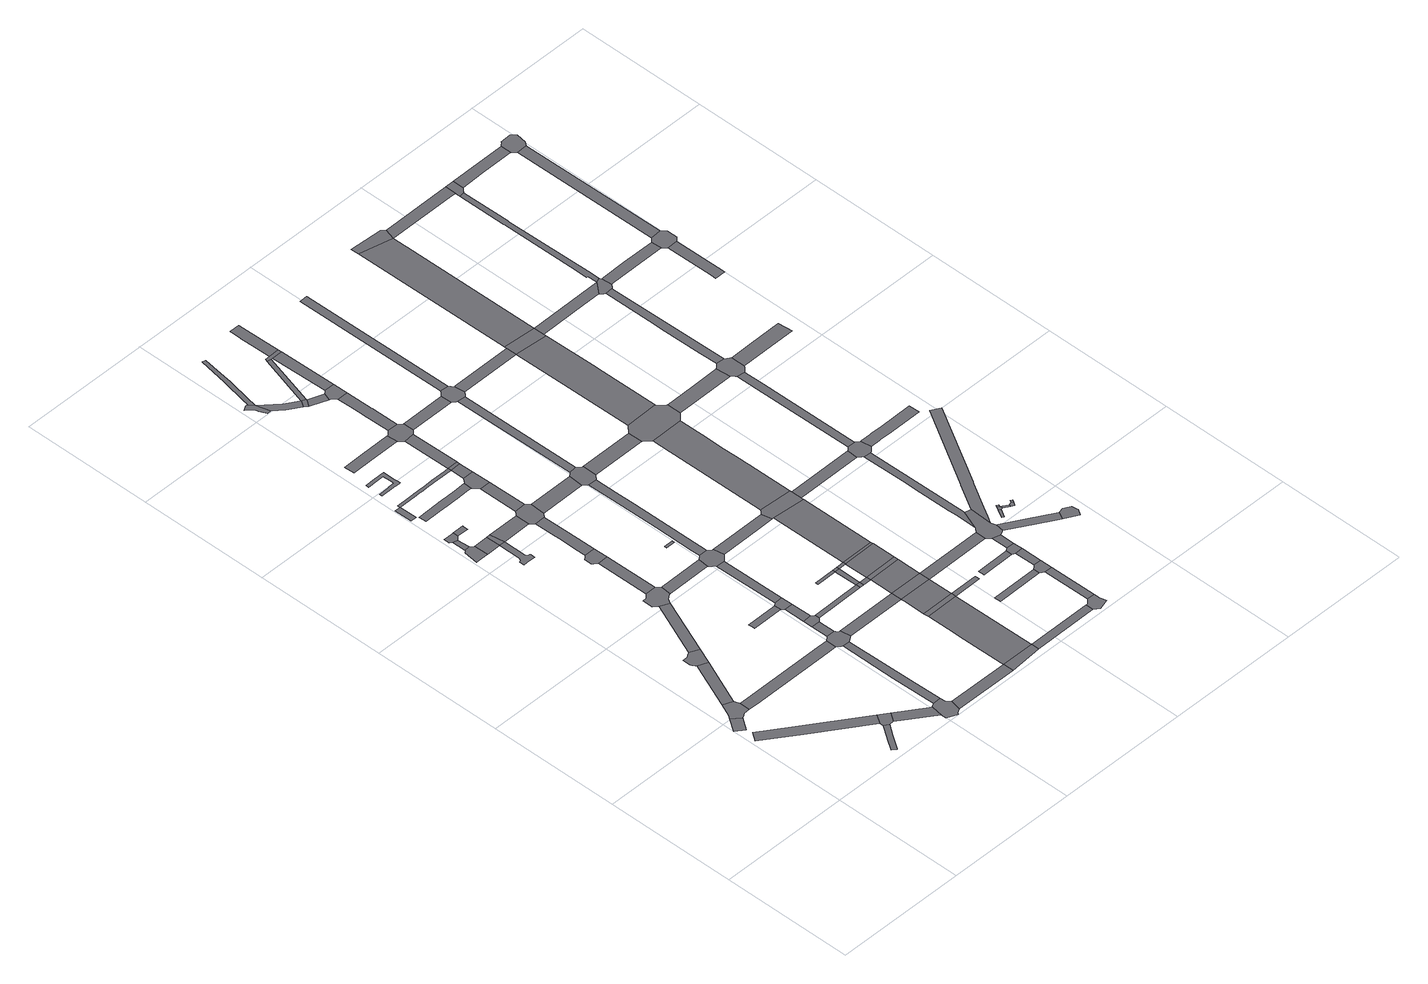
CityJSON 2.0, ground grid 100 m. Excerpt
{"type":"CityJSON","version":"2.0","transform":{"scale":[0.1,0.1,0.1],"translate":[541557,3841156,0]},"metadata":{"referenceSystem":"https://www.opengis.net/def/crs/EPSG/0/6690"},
"CityObjects":{
"road1":{"type":"Road","attributes":{"RoadStructureAttribute.sectionType":"1"},"geometry":[{"type":"MultiSurface","lod":"1","boundaries":[[[0,1,2,3]]]}]},
"road2":{"type":"Road","geometry":[{"type":"MultiSurface","lod":"1","boundaries":[[[4,5,6,0,3,7,8,9,10,11]]]}]},
"road3":{"type":"Road","attributes":{"RoadStructureAttribute.sectionType":"1"},"geometry":[{"type":"MultiSurface","lod":"1","boundaries":[[[12,13,14,15,16,17]]]}]},
"road4":{"type":"Road","attributes":{"RoadStructureAttribute.sectionType":"1"},"geometry":[{"type":"MultiSurface","lod":"1","boundaries":[[[18,19,4,11,20,21,22]]]}]},
"road5":{"type":"Road","attributes":{"RoadStructureAttribute.sectionType":"1"},"geometry":[{"type":"MultiSurface","lod":"1","boundaries":[[[23,24,25,26,27,28,29,30,31]]]}]},
"road6":{"type":"Road","geometry":[{"type":"MultiSurface","lod":"1","boundaries":[[[32,33,34,35,36,37,38,39,40,18,22,41]]]}]},
"road7":{"type":"Road","geometry":[{"type":"MultiSurface","lod":"1","boundaries":[[[17,16,23,31,42,43,44]]]}]},
"road8":{"type":"Road","attributes":{"RoadStructureAttribute.sectionType":"1"},"geometry":[{"type":"MultiSurface","lod":"1","boundaries":[[[45,46,10,9,47,48,49,50]]]}]},
"road9":{"type":"Road","attributes":{"RoadStructureAttribute.sectionType":"1"},"geometry":[{"type":"MultiSurface","lod":"1","boundaries":[[[51,44,43,52,53]]]}]},
"road10":{"type":"Road","attributes":{"RoadStructureAttribute.sectionType":"1"},"geometry":[{"type":"MultiSurface","lod":"1","boundaries":[[[54,55,32,41,56]]]}]},
"road11":{"type":"Road","geometry":[{"type":"MultiSurface","lod":"1","boundaries":[[[57,58,59,60,61,62,63,64,65,66,67]]]}]},
"road12":{"type":"Road","attributes":{"RoadStructureAttribute.sectionType":"1"},"geometry":[{"type":"MultiSurface","lod":"1","boundaries":[[[68,59,58,69,70]]]}]},
"road13":{"type":"Road","geometry":[{"type":"MultiSurface","lod":"1","boundaries":[[[71,72,73,74,75,76,68,70,77,78]]]}]},
"road14":{"type":"Road","geometry":[{"type":"MultiSurface","lod":"1","boundaries":[[[79,80,81,82,83,84,53,52,85,86,87,88,89,90]]]}]},
"road15":{"type":"Road","attributes":{"RoadStructureAttribute.sectionType":"1"},"geometry":[{"type":"MultiSurface","lod":"1","boundaries":[[[67,66,91,92,93]]]}]},
"road16":{"type":"Road","attributes":{"RoadStructureAttribute.sectionType":"1"},"geometry":[{"type":"MultiSurface","lod":"1","boundaries":[[[94,95,96,97]]]}]},
"road17":{"type":"Road","attributes":{"RoadStructureAttribute.sectionType":"1"},"geometry":[{"type":"MultiSurface","lod":"1","boundaries":[[[98,99,100,101,102,103,104,105,106,107,108,109,110,111,112,113,92]]]}]},
"road18":{"type":"Road","geometry":[{"type":"MultiSurface","lod":"1","boundaries":[[[114,115,116,71,78]]]}]},
"road19":{"type":"Road","geometry":[{"type":"MultiSurface","lod":"1","boundaries":[[[117,118,119,120,121,54,56,122,123,124,125,126,127,128,129]]]}]},
"road20":{"type":"Road","geometry":[{"type":"MultiSurface","lod":"1","boundaries":[[[93,92,113,130]]]}]},
"road21":{"type":"Road","attributes":{"RoadStructureAttribute.sectionType":"1"},"geometry":[{"type":"MultiSurface","lod":"1","boundaries":[[[131,132,133,83,82,134,135]]]}]},
"road22":{"type":"Road","attributes":{"RoadStructureAttribute.sectionType":"1"},"geometry":[{"type":"MultiSurface","lod":"1","boundaries":[[[136,137,117,129]]]}]},
"road23":{"type":"Road","attributes":{"RoadStructureAttribute.sectionType":"1"},"geometry":[{"type":"MultiSurface","lod":"1","boundaries":[[[130,113,138,139]]]}]},
"road24":{"type":"Road","attributes":{"RoadStructureAttribute.sectionType":"1"},"geometry":[{"type":"MultiSurface","lod":"1","boundaries":[[[140,141,142,143,144]]]}]},
"road25":{"type":"Road","geometry":[{"type":"MultiSurface","lod":"1","boundaries":[[[145,146,147,148,149,150,137,136]]]}]},
"road26":{"type":"Road","attributes":{"RoadStructureAttribute.sectionType":"1"},"geometry":[{"type":"MultiSurface","lod":"1","boundaries":[[[151,152,153,154,155,156,157,158,159,160,161,162,163,164,165,166,167,168,169,170,171,172,173,174,175,176,177,178,179,180,181,182]]]}]},
"road27":{"type":"Road","geometry":[{"type":"MultiSurface","lod":"1","boundaries":[[[183,184,185,50,49,186,187,131,135,188,189,190,191,192,193,194,195]]]}]},
"road28":{"type":"Road","attributes":{"RoadStructureAttribute.sectionType":"1"},"geometry":[{"type":"MultiSurface","lod":"1","boundaries":[[[196,197,198,199,200,201,202,203,204,205,206,207,208,209,210]]]}]},
"road29":{"type":"Road","attributes":{"RoadStructureAttribute.sectionType":"1"},"geometry":[{"type":"MultiSurface","lod":"1","boundaries":[[[90,89,211,212]]]}]},
"road30":{"type":"Road","attributes":{"RoadStructureAttribute.sectionType":"1"},"geometry":[{"type":"MultiSurface","lod":"1","boundaries":[[[213,214,183,195]]]}]},
"road31":{"type":"Road","attributes":{"RoadStructureAttribute.sectionType":"1"},"geometry":[{"type":"MultiSurface","lod":"1","boundaries":[[[215,216,217,218,219,220,221,222,223,94,224,225,226,227,228,229,230,231,232]]]}]},
"road32":{"type":"Road","attributes":{"RoadStructureAttribute.sectionType":"1"},"geometry":[{"type":"MultiSurface","lod":"1","boundaries":[[[233,234,235,236,237,238,239,240,241,242,146,145]]]}]},
"road33":{"type":"Road","attributes":{"RoadStructureAttribute.sectionType":"1"},"geometry":[{"type":"MultiSurface","lod":"1","boundaries":[[[243,244,127,126,245,246,247,248]]]}]},
"road34":{"type":"Road","geometry":[{"type":"MultiSurface","lod":"1","boundaries":[[[249,250,251,252,214,213,253,254,255,256]]]}]},
"road35":{"type":"Road","attributes":{"RoadStructureAttribute.sectionType":"1"},"geometry":[{"type":"MultiSurface","lod":"1","boundaries":[[[257,258,252,251]]]}]},
"road36":{"type":"Road","geometry":[{"type":"MultiSurface","lod":"1","boundaries":[[[259,260,140,144,258,257]]]}]},
"road37":{"type":"Road","geometry":[{"type":"MultiSurface","lod":"1","boundaries":[[[261,262,263,264,265,266,139,138,267,237,236,268,269,270]]]}]},
"road38":{"type":"Road","attributes":{"RoadStructureAttribute.sectionType":"1"},"geometry":[{"type":"MultiSurface","lod":"1","boundaries":[[[271,272,273,274,275,276]]]}]},
"road39":{"type":"Road","attributes":{"RoadStructureAttribute.sectionType":"1"},"geometry":[{"type":"MultiSurface","lod":"1","boundaries":[[[277,260,259,278]]]}]},
"road40":{"type":"Road","attributes":{"RoadStructureAttribute.sectionType":"1"},"geometry":[{"type":"MultiSurface","lod":"1","boundaries":[[[279,280,264,263]]]}]},
"road41":{"type":"Road","geometry":[{"type":"MultiSurface","lod":"1","boundaries":[[[281,282,283,284,285,286,287,288]]]}]},
"road42":{"type":"Road","geometry":[{"type":"MultiSurface","lod":"1","boundaries":[[[289,290,291,196,210,292,280,279]]]}]},
"road43":{"type":"Road","attributes":{"RoadStructureAttribute.sectionType":"1"},"geometry":[{"type":"MultiSurface","lod":"1","boundaries":[[[191,190,293,294]]]}]},
"road44":{"type":"Road","geometry":[{"type":"MultiSurface","lod":"1","boundaries":[[[295,296,297,298]]]}]},
"road45":{"type":"Road","attributes":{"RoadStructureAttribute.sectionType":"1"},"geometry":[{"type":"MultiSurface","lod":"1","boundaries":[[[299,256,255,300]]]}]},
"road46":{"type":"Road","geometry":[{"type":"MultiSurface","lod":"1","boundaries":[[[301,302,303,304,248,247,305,306,307,277,278,308,309,310,311,312,313,314,315]]]}]},
"road47":{"type":"Road","attributes":{"RoadStructureAttribute.sectionType":"1"},"geometry":[{"type":"MultiSurface","lod":"1","boundaries":[[[316,231,317,290,289]]]}]},
"road48":{"type":"Road","geometry":[{"type":"MultiSurface","lod":"1","boundaries":[[[318,232,231,316]]]}]},
"road49":{"type":"Road","attributes":{"RoadStructureAttribute.sectionType":"1"},"geometry":[{"type":"MultiSurface","lod":"1","boundaries":[[[319,320,287,286,321,322,323,324]]]}]},
"road50":{"type":"Road","geometry":[{"type":"MultiSurface","lod":"1","boundaries":[[[212,211,325,326]]]}]},
"road51":{"type":"Road","attributes":{"RoadStructureAttribute.sectionType":"1"},"geometry":[{"type":"MultiSurface","lod":"1","boundaries":[[[327,328,329,330,288,287,331,332,333,334,335]]]}]},
"road52":{"type":"Road","attributes":{"RoadStructureAttribute.sectionType":"1"},"geometry":[{"type":"MultiSurface","lod":"1","boundaries":[[[336,337,338,232,318]]]}]},
"road53":{"type":"Road","attributes":{"RoadStructureAttribute.sectionType":"1"},"geometry":[{"type":"MultiSurface","lod":"1","boundaries":[[[270,269,339,340]]]}]},
"road54":{"type":"Road","geometry":[{"type":"MultiSurface","lod":"1","boundaries":[[[324,323,341,342,343]]]}]},
"road55":{"type":"Road","geometry":[{"type":"MultiSurface","lod":"1","boundaries":[[[344,345,346,347,276,275,348,337,336,349,350,351]]]}]},
"road56":{"type":"Road","attributes":{"RoadStructureAttribute.sectionType":"1"},"geometry":[{"type":"MultiSurface","lod":"1","boundaries":[[[352,353,354,355,301,315,356,357,358]]]}]},
"road57":{"type":"Road","geometry":[{"type":"MultiSurface","lod":"1","boundaries":[[[359,360,361,362]]]}]},
"road58":{"type":"Road","attributes":{"function":"3","RoadStructureAttribute.sectionType":"1"},"geometry":[{"type":"MultiSurface","lod":"1","boundaries":[[[363,364,365,366,367,368,212,326]]]}]},
"road59":{"type":"Road","attributes":{"RoadStructureAttribute.sectionType":"1"},"geometry":[{"type":"MultiSurface","lod":"1","boundaries":[[[369,342,341,370,371,372]]]}]},
"road60":{"type":"Road","geometry":[{"type":"MultiSurface","lod":"1","boundaries":[[[373,299,300,374]]]}]},
"road61":{"type":"Road","attributes":{"RoadStructureAttribute.sectionType":"1"},"geometry":[{"type":"MultiSurface","lod":"1","boundaries":[[[375,361,299,373]]]}]},
"road62":{"type":"Road","attributes":{"RoadStructureAttribute.sectionType":"1"},"geometry":[{"type":"MultiSurface","lod":"1","boundaries":[[[376,377,378,379,380,381,382,344,351]]]}]},
"road63":{"type":"Road","attributes":{"RoadStructureAttribute.sectionType":"1"},"geometry":[{"type":"MultiSurface","lod":"1","boundaries":[[[373,374,383,384]]]}]},
"road64":{"type":"Road","attributes":{"RoadStructureAttribute.sectionType":"1"},"geometry":[{"type":"MultiSurface","lod":"1","boundaries":[[[385,324,343,386]]]}]},
"road65":{"type":"Road","geometry":[{"type":"MultiSurface","lod":"1","boundaries":[[[362,361,375,387]]]}]},
"road66":{"type":"Road","geometry":[{"type":"MultiSurface","lod":"1","boundaries":[[[388,389,365,364]]]}]},
"road67":{"type":"Road","geometry":[{"type":"MultiSurface","lod":"1","boundaries":[[[390,391,392,393,372,371,394,395,379,378]]]}]},
"road68":{"type":"Road","attributes":{"RoadStructureAttribute.sectionType":"1"},"geometry":[{"type":"MultiSurface","lod":"1","boundaries":[[[311,310,396,397,398]]]}]},
"road69":{"type":"Road","attributes":{"function":"3","RoadStructureAttribute.sectionType":"1"},"geometry":[{"type":"MultiSurface","lod":"1","boundaries":[[[293,399,389,388,400,401]]]}]},
"road70":{"type":"Road","attributes":{"RoadStructureAttribute.sectionType":"1"},"geometry":[{"type":"MultiSurface","lod":"1","boundaries":[[[387,375,402,403]]]}]},
"road71":{"type":"Road","geometry":[{"type":"MultiSurface","lod":"1","boundaries":[[[404,405,406,407,408,409,340,339,352,358,410,411]]]}]},
"road72":{"type":"Road","geometry":[{"type":"MultiSurface","lod":"1","boundaries":[[[294,293,401,412]]]}]},
"road73":{"type":"Road","attributes":{"function":"3","RoadStructureAttribute.sectionType":"1"},"geometry":[{"type":"MultiSurface","lod":"1","boundaries":[[[413,383,414,415,294,412]]]}]},
"road74":{"type":"Road","attributes":{"RoadStructureAttribute.sectionType":"1"},"geometry":[{"type":"MultiSurface","lod":"1","boundaries":[[[416,417,418,391,390]]]}]},
"road75":{"type":"Road","attributes":{"RoadStructureAttribute.sectionType":"1"},"geometry":[{"type":"MultiSurface","lod":"1","boundaries":[[[350,349,419,420]]]}]},
"road76":{"type":"Road","geometry":[{"type":"MultiSurface","lod":"1","boundaries":[[[421,384,383,413]]]}]},
"road77":{"type":"Road","geometry":[{"type":"MultiSurface","lod":"1","boundaries":[[[422,423,424,385,386,417,416]]]}]},
"road78":{"type":"Road","attributes":{"RoadStructureAttribute.sectionType":"1"},"geometry":[{"type":"MultiSurface","lod":"1","boundaries":[[[326,325,425,426]]]}]},
"road79":{"type":"Road","attributes":{"function":"3","RoadStructureAttribute.sectionType":"1"},"geometry":[{"type":"MultiSurface","lod":"1","boundaries":[[[427,402,428,384,421]]]}]},
"road80":{"type":"Road","geometry":[{"type":"MultiSurface","lod":"1","boundaries":[[[429,403,402,427]]]}]},
"road81":{"type":"Road","attributes":{"RoadStructureAttribute.sectionType":"1"},"geometry":[{"type":"MultiSurface","lod":"1","boundaries":[[[430,407,406,431]]]}]},
"road82":{"type":"Road","attributes":{"RoadStructureAttribute.sectionType":"1"},"geometry":[{"type":"MultiSurface","lod":"1","boundaries":[[[432,433,434,388,364]]]}]},
"road83":{"type":"Road","attributes":{"RoadStructureAttribute.sectionType":"1"},"geometry":[{"type":"MultiSurface","lod":"1","boundaries":[[[435,436,437,438,439,440,441,442,443,444,423,422]]]}]},
"road84":{"type":"Road","attributes":{"function":"3","RoadStructureAttribute.sectionType":"1"},"geometry":[{"type":"MultiSurface","lod":"1","boundaries":[[[445,403,429,446]]]}]},
"road85":{"type":"Road","attributes":{"RoadStructureAttribute.sectionType":"1"},"geometry":[{"type":"MultiSurface","lod":"1","boundaries":[[[411,410,447,448]]]}]},
"road86":{"type":"Road","geometry":[{"type":"MultiSurface","lod":"1","boundaries":[[[449,450,451,420,419,452,453,430,431,454,455,456,457,458,459]]]}]},
"road87":{"type":"Road","geometry":[{"type":"MultiSurface","lod":"1","boundaries":[[[460,461,398,397,445,446,462,463,464,465,466]]]}]},
"road88":{"type":"Road","attributes":{"RoadStructureAttribute.sectionType":"1"},"geometry":[{"type":"MultiSurface","lod":"1","boundaries":[[[467,468,469,470]]]}]},
"road89":{"type":"Road","attributes":{"RoadStructureAttribute.sectionType":"1"},"geometry":[{"type":"MultiSurface","lod":"1","boundaries":[[[412,401,471,472]]]}]},
"road90":{"type":"Road","geometry":[{"type":"MultiSurface","lod":"1","boundaries":[[[473,474,426,425,475,476,477,478]]]}]},
"road91":{"type":"Road","attributes":{"RoadStructureAttribute.sectionType":"1"},"geometry":[{"type":"MultiSurface","lod":"1","boundaries":[[[479,480,481,482,483]]]}]},
"road92":{"type":"Road","attributes":{"function":"3","RoadStructureAttribute.sectionType":"1"},"geometry":[{"type":"MultiSurface","lod":"1","boundaries":[[[484,485,486,487,488,489,490,491,492,493,494,495,496,497,460,466]]]}]},
"road93":{"type":"Road","attributes":{"RoadStructureAttribute.sectionType":"1"},"geometry":[{"type":"MultiSurface","lod":"1","boundaries":[[[498,449,459,499]]]}]},
"road94":{"type":"Road","attributes":{"RoadStructureAttribute.sectionType":"1"},"geometry":[{"type":"MultiSurface","lod":"1","boundaries":[[[500,473,478,501]]]}]},
"road95":{"type":"Road","geometry":[{"type":"MultiSurface","lod":"1","boundaries":[[[502,503,504,467,470,500,501,505]]]}]},
"road96":{"type":"Road","attributes":{"RoadStructureAttribute.sectionType":"1"},"geometry":[{"type":"MultiSurface","lod":"1","boundaries":[[[506,507,456,455,508]]]}]},
"road97":{"type":"Road","attributes":{"RoadStructureAttribute.sectionType":"1"},"geometry":[{"type":"MultiSurface","lod":"1","boundaries":[[[509,502,505,510]]]}]},
"road98":{"type":"Road","geometry":[{"type":"MultiSurface","lod":"1","boundaries":[[[511,483,482,509,510,512]]]}]},
"road99":{"type":"Road","geometry":[{"type":"MultiSurface","lod":"1","boundaries":[[[513,514,515,516,517,518,448,447,519,494,493,520,521]]]}]},
"road100":{"type":"Road","attributes":{"RoadStructureAttribute.sectionType":"1"},"geometry":[{"type":"MultiSurface","lod":"1","boundaries":[[[522,511,512,523]]]}]},
"road101":{"type":"Road","attributes":{"RoadStructureAttribute.sectionType":"1"},"geometry":[{"type":"MultiSurface","lod":"1","boundaries":[[[464,463,524,525]]]}]},
"road102":{"type":"Road","geometry":[{"type":"MultiSurface","lod":"1","boundaries":[[[526,527,528,529,472,471,530,522,523,531,532,533,534,535,536,537]]]}]},
"road103":{"type":"Road","attributes":{"function":"3","RoadStructureAttribute.sectionType":"1"},"geometry":[{"type":"MultiSurface","lod":"1","boundaries":[[[508,538,516,515,539,540,541]]]}]},
"road104":{"type":"Road","attributes":{"RoadStructureAttribute.sectionType":"1"},"geometry":[{"type":"MultiSurface","lod":"1","boundaries":[[[542,543,544,545,546,547,548,549,550,527,526,551]]]}]},
"road105":{"type":"Road","geometry":[{"type":"MultiSurface","lod":"1","boundaries":[[[552,553,554,555]]]}]},
"road106":{"type":"Road","attributes":{"RoadStructureAttribute.sectionType":"1"},"geometry":[{"type":"MultiSurface","lod":"1","boundaries":[[[556,557,534,533,558,559,560,561]]]}]},
"road107":{"type":"Road","geometry":[{"type":"MultiSurface","lod":"1","boundaries":[[[562,552,555,563,564]]]}]},
"road108":{"type":"Road","geometry":[{"type":"MultiSurface","lod":"1","boundaries":[[[565,566,562,564]]]}]},
"road109":{"type":"Road","geometry":[{"type":"MultiSurface","lod":"1","boundaries":[[[567,506,508,541,568,569]]]}]},
"road110":{"type":"Road","geometry":[{"type":"MultiSurface","lod":"1","boundaries":[[[564,563,570,571]]]}]},
"road111":{"type":"Road","geometry":[{"type":"MultiSurface","lod":"1","boundaries":[[[572,571,570,573,574]]]}]},
"road112":{"type":"Road","geometry":[{"type":"MultiSurface","lod":"1","boundaries":[[[575,576,577,525,524,578,579,542,551,580,581,582,583,584,585,586]]]}]},
"road113":{"type":"Road","geometry":[{"type":"MultiSurface","lod":"1","boundaries":[[[587,588,572,574]]]}]},
"road114":{"type":"Road","attributes":{"RoadStructureAttribute.sectionType":"1"},"geometry":[{"type":"MultiSurface","lod":"1","boundaries":[[[589,590,521,520,591]]]}]},
"road115":{"type":"Road","geometry":[{"type":"MultiSurface","lod":"1","boundaries":[[[592,593,594,561,560,595,596,597,598,599]]]}]},
"road116":{"type":"Road","attributes":{"function":"3","RoadStructureAttribute.sectionType":"1"},"geometry":[{"type":"MultiSurface","lod":"1","boundaries":[[[600,567,569,601,602,603]]]}]},
"road117":{"type":"Road","attributes":{"RoadStructureAttribute.sectionType":"1"},"geometry":[{"type":"MultiSurface","lod":"1","boundaries":[[[604,605,575,586,606,607]]]}]},
"road118":{"type":"Road","attributes":{"RoadStructureAttribute.sectionType":"1"},"geometry":[{"type":"MultiSurface","lod":"1","boundaries":[[[608,609,610,611,537,536,612,613,614,615,616]]]}]},
"road119":{"type":"Road","attributes":{"RoadStructureAttribute.sectionType":"1"},"geometry":[{"type":"MultiSurface","lod":"1","boundaries":[[[617,618,619,620,584,583,621,622,623,624,625,626]]]}]},
"road120":{"type":"Road","geometry":[{"type":"MultiSurface","lod":"1","boundaries":[[[627,628,629,589,591,630,631,632,633,604,607,634,635,636,637,638,639,640]]]}]},
"road121":{"type":"Road","geometry":[{"type":"MultiSurface","lod":"1","boundaries":[[[641,600,603,642,643]]]}]},
"road122":{"type":"Road","attributes":{"RoadStructureAttribute.sectionType":"1"},"geometry":[{"type":"MultiSurface","lod":"1","boundaries":[[[644,569,568,645,646,647]]]}]},
"road123":{"type":"Road","attributes":{"RoadStructureAttribute.sectionType":"1"},"geometry":[{"type":"MultiSurface","lod":"1","boundaries":[[[648,649,650,651,652,653,627,640]]]}]},
"road124":{"type":"Road","attributes":{"RoadStructureAttribute.sectionType":"1"},"geometry":[{"type":"MultiSurface","lod":"1","boundaries":[[[654,655,637,636,656,657]]]}]},
"road125":{"type":"Road","geometry":[{"type":"MultiSurface","lod":"1","boundaries":[[[658,659,647,646,660,661,650,649,662,663,664,665]]]}]},
"road126":{"type":"Road","attributes":{"RoadStructureAttribute.sectionType":"1"},"geometry":[{"type":"MultiSurface","lod":"1","boundaries":[[[642,603,666,667,668]]]}]},
"road127":{"type":"Road","attributes":{"RoadStructureAttribute.sectionType":"1"},"geometry":[{"type":"MultiSurface","lod":"1","boundaries":[[[669,670,671,672,673,674,675,676,677,678,679,680,647,659]]]}]},
"road128":{"type":"Road","attributes":{"RoadStructureAttribute.sectionType":"1"},"geometry":[{"type":"MultiSurface","lod":"1","boundaries":[[[681,682,683,665,664,684,685,686,687,688]]]}]},
"road129":{"type":"Road","geometry":[{"type":"MultiSurface","lod":"1","boundaries":[[[668,667,689,690,673,672,691,692,693]]]}]},
"road130":{"type":"Road","attributes":{"RoadStructureAttribute.sectionType":"1"},"geometry":[{"type":"MultiSurface","lod":"1","boundaries":[[[694,695,696,697,698,699]]]}]},
"road131":{"type":"Road","geometry":[{"type":"MultiSurface","lod":"1","boundaries":[[[700,701,702,688,687,703,694,699,704,705,706]]]}]},
"road132":{"type":"Road","attributes":{"RoadStructureAttribute.sectionType":"1"},"geometry":[{"type":"MultiSurface","lod":"1","boundaries":[[[707,693,692,708,709,710,711]]]}]},
"road133":{"type":"Road","attributes":{"RoadStructureAttribute.sectionType":"1"},"geometry":[{"type":"MultiSurface","lod":"1","boundaries":[[[712,713,701,700]]]}]},
"road134":{"type":"Road","geometry":[{"type":"MultiSurface","lod":"1","boundaries":[[[714,715,716,717,711,710,718,713,712,719,720,721]]]}]}
},
"vertices":[
[69,1006,0],[2,909,0],[69,863,0],[133,955,0],
[128,1128,0],[89,1035,0],[87,1032,0],[138,958,0],[169,977,0],[216,977,0],[216,1057,0],[201,1096,0],
[284,676,0],[78,819,0],[32,752,0],[285,577,0],[680,303,0],[726,370,0],
[280,1487,0],[276,1479,0],[200,1097,0],[278,1282,0],[352,1457,0],
[682,274,0],[624,189,0],[614,174,0],[555,86,0],[570,74,0],[585,62,0],[586,63,0],[657,166,0],[716,250,0],
[331,1608,0],[329,1606,0],[308,1592,0],[293,1583,0],[275,1583,0],[257,1583,0],[257,1522,0],[263,1512,0],[276,1493,0],[402,1577,0],
[718,251,0],[751,254,0],[797,320,0],
[922,1059,0],[280,1057,0],[281,977,0],[923,979,0],[1000,980,0],[1001,1060,0],
[1005,176,0],[1001,81,0],[1017,170,0],
[508,2031,0],[509,2030,0],[580,2000,0],
[94,3258,0],[91,3261,0],[51,3257,0],[51,3253,0],[36,3240,0],[22,3130,0],[47,3130,0],[61,3130,0],[95,3131,0],[121,3131,0],[119,3240,0],
[50,3360,0],[91,3264,0],[87,3353,0],
[113,3419,0],[100,3418,0],[78,3418,0],[68,3418,0],[32,3418,0],[32,3375,0],[94,3361,0],[113,3379,0],
[1114,136,0],[1108,142,0],[1107,149,0],[1107,187,0],[1044,186,0],[1034,180,0],[1001,56,0],[1001,37,0],[1075,4,0],[1083,16,0],[1119,36,0],[1135,116,0],
[214,3132,0],[231,3132,0],[230,3242,0],
[55,3818,0],[13,3818,0],[14,3685,0],[57,3683,0],
[232,2959,0],[220,2940,0],[214,2940,0],[208,2940,0],[208,2934,0],[208,2900,0],[255,2900,0],[262,2900,0],[295,2900,0],[302,2900,0],[302,2935,0],[302,2940,0],[294,2940,0],[288,2940,0],[277,2959,0],[276,3133,0],
[200,3377,0],[201,3398,0],[201,3419,0],
[539,2168,0],[520,2149,0],[507,2137,0],[481,2137,0],[479,2058,0],[587,2017,0],[589,2020,0],[595,2034,0],[631,2059,0],[641,2059,0],[648,2139,0],[640,2148,0],[620,2169,0],
[259,3242,0],
[1036,952,0],[1037,596,0],[1038,524,0],[1100,439,0],[1091,951,0],
[615,2573,0],[534,2572,0],
[498,3135,0],[498,3244,0],
[1010,1514,0],[773,1511,0],[773,1486,0],[773,1462,0],[1010,1464,0],
[613,2684,0],[532,2683,0],[515,2669,0],[504,2660,0],[502,2603,0],[513,2592,0],
[143,3971,0],[156,3971,0],[161,3971,0],[175,3972,0],[184,3972,0],[209,3972,0],[219,3972,0],[218,3990,0],[218,4004,0],[218,4015,0],[217,4020,0],[216,4083,0],[215,4112,0],[136,4111,0],[55,4110,0],[55,4085,0],[131,4088,0],[188,4089,0],[188,4071,0],[190,4026,0],[190,4022,0],[190,4014,0],[191,4004,0],[191,3999,0],[175,3999,0],[161,3998,0],[155,3998,0],[147,3997,0],[143,3997,0],[135,3997,0],[55,3993,0],[56,3970,0],
[1032,1086,0],[1031,1085,0],[1025,1080,0],[1027,960,0],[1036,953,0],[1093,953,0],[1104,961,0],[1134,981,0],[1123,1061,0],[1113,1061,0],[1097,1080,0],[1095,1084,0],[1095,1085,0],
[490,3680,0],[446,3679,0],[400,3678,0],[329,3676,0],[302,3676,0],[254,3675,0],[231,3674,0],[74,3671,0],[75,3611,0],[249,3614,0],[255,3614,0],[332,3615,0],[363,3616,0],[447,3617,0],[487,3617,0],
[1603,34,0],[1602,115,0],
[1093,1211,0],[1031,1211,0],
[490,3845,0],[369,3844,0],[299,3843,0],[274,3843,0],[253,3842,0],[235,3842,0],[220,3842,0],[181,3842,0],[55,3840,0],[188,3819,0],[231,3820,0],[247,3820,0],[253,3820,0],[291,3820,0],[319,3821,0],[397,3821,0],[520,3823,0],[520,3845,0],
[612,2778,0],[610,2906,0],[610,2938,0],[608,3106,0],[529,3104,0],[531,2937,0],[532,2905,0],[532,2778,0],[532,2699,0],[532,2698,0],
[986,2142,0],[656,2139,0],[647,2059,0],[975,2063,0],[982,2063,0],[991,2142,0],
[1114,1272,0],[1103,1281,0],[1095,1286,0],[1030,1286,0],[1102,1220,0],[1115,1232,0],[1121,1237,0],[1118,1269,0],
[1093,1444,0],[1029,1443,0],
[1092,1530,0],[1028,1529,0],
[633,3250,0],[627,3257,0],[607,3276,0],[526,3274,0],[507,3253,0],[503,3249,0],[504,3129,0],[628,3130,0],[632,3135,0],[638,3246,0],
[248,4322,0],[85,4321,0],[86,4241,0],[249,4243,0],[479,4245,0],[472,4324,0],
[1023,2022,0],[1085,2019,0],
[603,3572,0],[523,3571,0],
[66,5152,0],[31,5130,0],[83,5084,0],[84,5058,0],[113,5005,0],[140,5006,0],[110,5112,0],[83,5148,0],
[602,3715,0],[521,3714,0],[494,3680,0],[491,3612,0],
[1593,983,0],[1593,1064,0],
[931,2364,0],[1000,2364,0],[999,2382,0],[931,2382,0],
[1495,1275,0],[1496,1242,0],
[1021,2168,0],[1020,2167,0],[1015,2162,0],[992,2142,0],[993,2052,0],[1004,2042,0],[1023,2026,0],[1089,2022,0],[1111,2043,0],[1132,2063,0],[1117,2144,0],[1112,2143,0],[1090,2163,0],[1086,2166,0],[1086,2167,0],
[600,3823,0],[520,3814,0],
[600,3846,0],
[334,4935,0],[241,4995,0],[209,4946,0],[242,4925,0],[306,4884,0],[337,4933,0],
[1853,53,0],[1853,114,0],
[169,5623,0],[133,5393,0],[91,5186,0],[87,5167,0],[115,5133,0],[124,5179,0],[163,5375,0],[167,5433,0],[196,5618,0],
[596,4217,0],[515,4211,0],[519,3854,0],
[981,3139,0],[987,3249,0],
[334,4866,0],[366,4915,0],[367,4920,0],
[513,4356,0],[494,4336,0],[482,4324,0],[480,4324,0],[495,4230,0],[624,4245,0],[623,4327,0],[594,4354,0],
[1012,3108,0],[1014,2942,0],[1020,2538,0],[1021,2230,0],[1080,2786,0],[1079,2943,0],[1077,3107,0],
[1336,1474,0],[1336,1451,0],[1491,1453,0],[1491,1475,0],
[1853,123,0],[1847,757,0],[1596,753,0],[1597,586,0],[1599,448,0],[1602,134,0],
[368,4913,0],[343,4860,0],[463,4814,0],[485,4872,0],
[1528,1278,0],[1528,1243,0],
[1528,1453,0],
[590,4565,0],[590,4570,0],[586,4777,0],[507,4776,0],[508,4670,0],[510,4569,0],[510,4564,0],
[1591,1244,0],[1591,1279,0],
[454,5335,0],[483,5327,0],
[1528,1476,0],
[1847,794,0],[1595,791,0],
[584,4890,0],[508,4889,0],[506,4888,0],[494,4878,0],[480,4808,0],[492,4793,0],
[1441,2066,0],[1571,2068,0],[1557,2148,0],
[1594,952,0],[1847,795,0],[1845,984,0],
[1589,1456,0],[1589,1476,0],
[1099,3250,0],[1096,3254,0],[1073,3278,0],[1015,3270,0],[1007,3264,0],[991,3252,0],[1109,3141,0],[1109,3250,0],
[1845,1064,0],
[1843,1247,0],[1591,1241,0],[1592,1083,0],
[576,5328,0],[497,5327,0],[498,5286,0],
[970,4249,0],[967,4329,0],
[1842,1282,0],
[575,5356,0],[496,5354,0],[460,5354,0],
[2346,56,0],[2346,115,0],
[1841,1460,0],[1589,1446,0],
[1840,1479,0],
[1003,4222,0],[1066,4220,0],
[2063,761,0],[2062,779,0],[2062,796,0],
[573,5499,0],[569,5688,0],[491,5687,0],[491,5682,0],[491,5676,0],[493,5591,0],[492,5591,0],[490,5591,0],[493,5498,0],[496,5361,0],
[1584,2068,0],[1835,2051,0],
[1528,3144,0],[1524,3254,0],
[1000,4365,0],[992,4356,0],[986,4350,0],[994,4230,0],[996,4228,0],[1076,4231,0],[1096,4251,0],[1087,4331,0],[1072,4351,0],[1069,4354,0],[1062,4363,0],
[1585,2178,0],[1570,2162,0],[1835,2056,0],[1834,2071,0],[1834,2151,0],[1834,2161,0],[1834,2165,0],
[2359,574,0],[2004,571,0],[2005,523,0],[2357,527,0],
[2353,987,0],[2355,1066,0],
[2393,144,0],[2363,115,0],[2388,28,0],[2466,53,0],[2452,97,0],[2451,145,0],
[2110,812,0],[2110,788,0],[2110,764,0],[2362,767,0],[2362,812,0],
[1834,2171,0],[1834,2174,0],[1831,2517,0],[1831,2573,0],[1831,2578,0],[1830,2728,0],[1828,2918,0],[1829,2950,0],[1827,3093,0],[1826,3099,0],[1577,3094,0],[1579,2948,0],[1580,2916,0],[1578,2916,0],
[990,5562,0],[1050,5562,0],
[2389,506,0],[2448,507,0],
[2388,600,0],[2378,591,0],[2374,587,0],[2448,600,0],
[1565,4336,0],[1094,4331,0],[1566,4255,0],
[2386,755,0],[2446,756,0],
[2385,827,0],[2446,828,0],
[1878,3259,0],[1825,3303,0],[1825,3311,0],[1576,3305,0],[1575,3304,0],[1528,3257,0],[1529,3143,0],[1879,3148,0],[1879,3258,0],
[2384,956,0],[2445,939,0],
[2339,2075,0],[2346,2156,0],
[2440,1242,0],[2386,1101,0],[2383,1097,0],[2356,1066,0],[2358,982,0],[2454,944,0],[2472,954,0],[2483,959,0],[2492,1023,0],[2483,1053,0],[2481,1063,0],[2486,1230,0],
[1571,3808,0],[1821,3806,0],[1821,3810,0],[1816,4238,0],
[2377,2043,0],[2380,1720,0],[2381,1661,0],[2381,1616,0],[2383,1371,0],[2384,1322,0],[2384,1265,0],[2385,1179,0],[2385,1122,0],[2432,2040,0],
[2599,1109,0],[2563,1045,0],[2578,1037,0],[2613,1097,0],
[2671,918,0],[2502,1017,0],[2672,848,0],[2772,789,0],[2814,764,0],[2845,817,0],
[2613,1133,0],[2633,1100,0],[2627,1122,0],
[2636,1137,0],[2621,1146,0],
[1565,4355,0],[1816,4257,0],[1815,4338,0],
[2676,1075,0],[2681,1090,0],
[2702,1096,0],[2700,1062,0],[2714,1086,0],
[2373,2179,0],[2371,2176,0],[2351,2156,0],[2365,2056,0],[2377,2046,0],[2437,2043,0],[2452,2057,0],[2466,2069,0],[2476,2078,0],[2465,2157,0],[2435,2177,0],[2431,2179,0],
[2725,1105,0],[2712,1112,0],
[2323,3262,0],[2103,3260,0],[2334,3154,0],
[2884,825,0],[2870,823,0],[2859,820,0],[2917,705,0],[2945,752,0],[2941,769,0],[2939,782,0],[2935,797,0],
[1555,5596,0],[1806,5424,0],[1806,5445,0],[1805,5537,0],
[2364,3121,0],[2366,2955,0],[2425,2956,0],[2424,3114,0],
[2963,2042,0],[2665,1535,0],[2607,1437,0],[2605,1434,0],[2511,1115,0],[2555,1190,0],[2666,1380,0],[2676,1397,0],[3032,2001,0],
[2659,2159,0],[2560,2158,0],[2552,2158,0],[2473,2157,0],[2482,2078,0],[2553,2078,0],[2561,2078,0],[2659,2079,0],[2908,2080,0],[2907,2161,0],
[2362,3294,0],[2359,3291,0],[2338,3274,0],[2338,3154,0],[2340,3154,0],[2342,3151,0],[2358,3130,0],[2437,3128,0],[2458,3148,0],[2465,3156,0],[2463,3263,0],[2455,3269,0],[2425,3289,0],[2425,3292,0],
[1554,5658,0],[1828,5621,0],[1804,5645,0],
[2333,4343,0],[2185,4261,0],[2317,4263,0],[2385,4343,0],
[2410,4234,0],[2410,4236,0],[2353,4231,0],[2355,3806,0],[2353,3761,0],[2359,3432,0],
[2890,3269,0],[2648,3265,0],[2649,3156,0],[2898,3158,0],
[2426,4347,0],[2422,4359,0],[2339,4243,0],[2350,4233,0],[2417,4244,0],[2432,4261,0],[2435,4264,0],[2427,4343,0],
[2316,5540,0],[2370,5540,0],[2369,5624,0],
[2421,4422,0],[2411,5126,0],[2411,5127,0],[2406,5504,0],[2369,5500,0],[2371,5127,0],[2371,5126,0],[2374,4558,0],[2375,4421,0],[2380,4421,0],[2385,4421,0],[2385,4347,0],
[2637,4347,0],[2447,4343,0],[2431,4343,0],[2436,4265,0],[2452,4265,0],[2638,4268,0],[2889,4269,0],[2885,4348,0],
[2369,5521,0],[2369,5512,0],[2421,5521,0],[2436,5539,0],[2436,5624,0],
[2919,4239,0],[2922,3883,0],[2922,3833,0],[3001,3833,0],[3000,3892,0],[2997,4240,0],
[2996,4381,0],[2915,4377,0],[2896,4359,0],[2890,4269,0],[3008,4250,0],[3028,4270,0],[3027,4351,0],
[2624,5625,0],[2443,5538,0],[2625,5545,0],[2876,5547,0],[2874,5627,0],
[2985,5519,0],[2905,5516,0],
[2990,5657,0],[2987,5659,0],[2906,5656,0],[2906,5653,0],[2885,5537,0],[3005,5545,0],[3008,5549,0],[3018,5629,0]
]}
